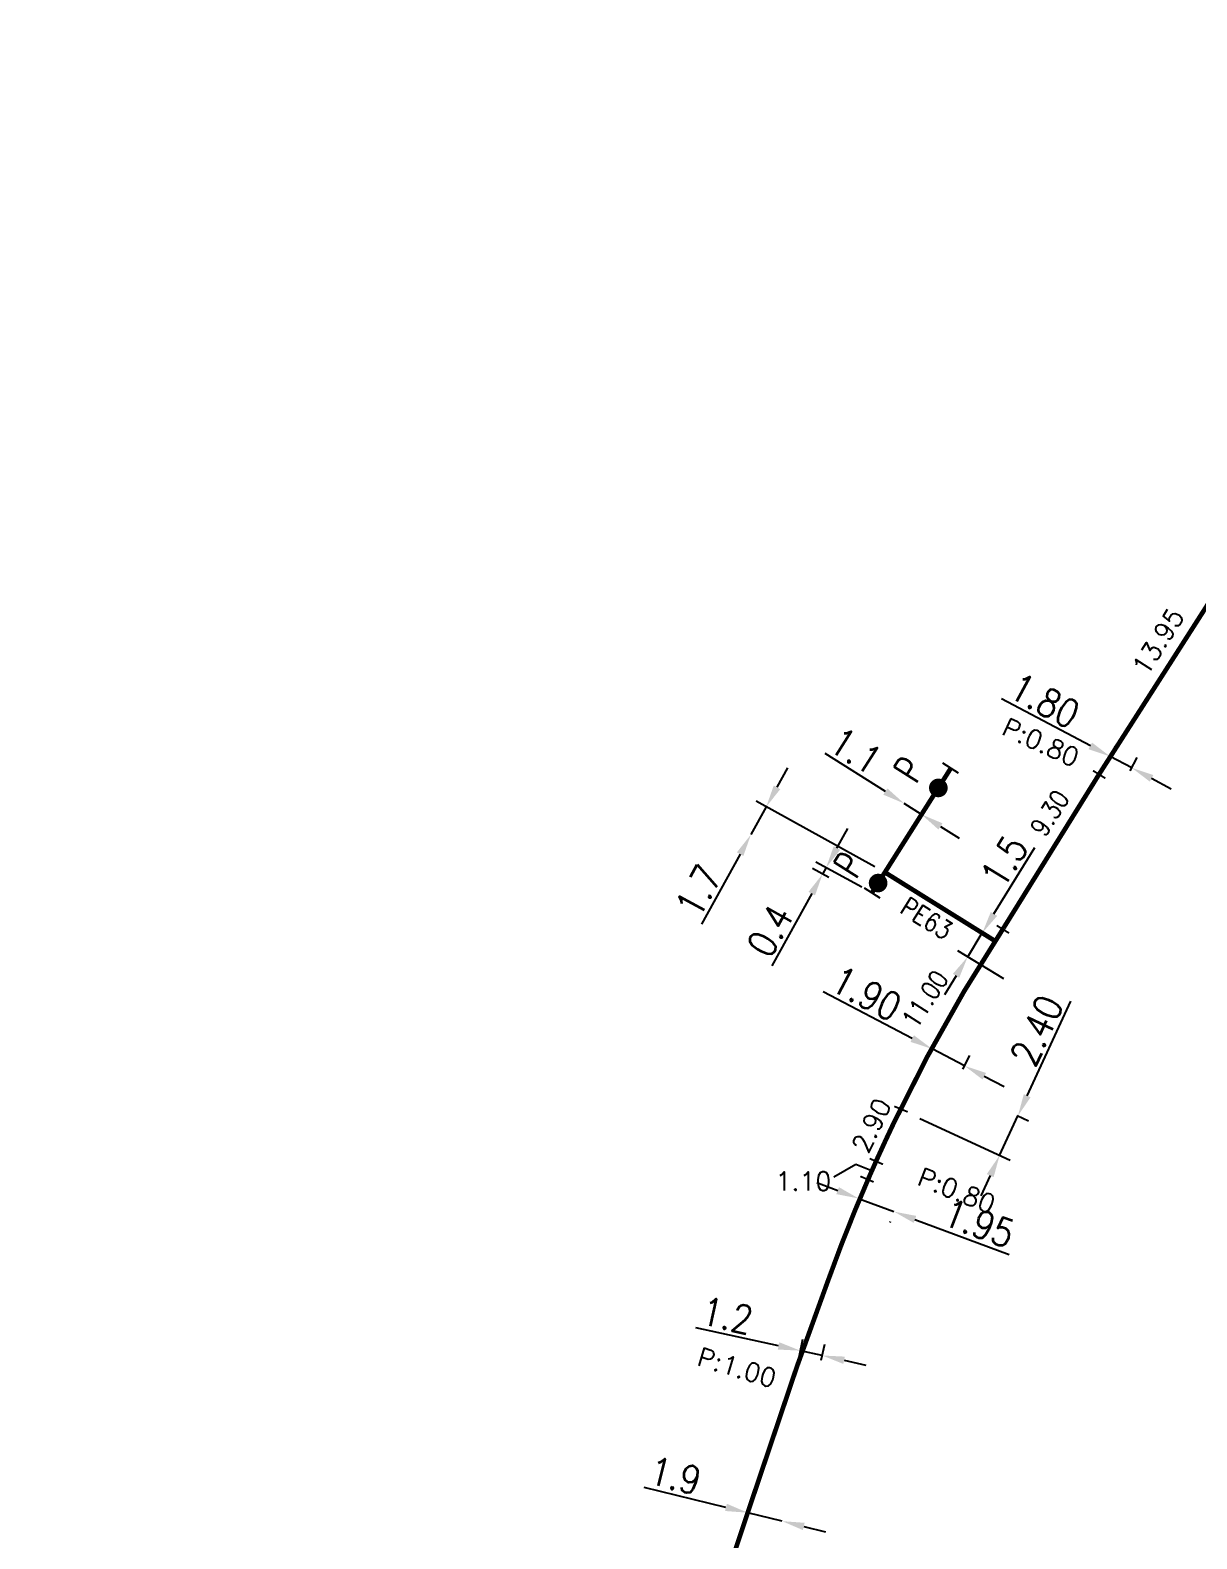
# Model space of a CAD drawing. Header units: millimetres. Extents: x 104292 to 105000, y 137000 to 138000.
# Drawn here: x 104547.9 to 104610.6, y 137417.5 to 137498.5 of the extents above; entities that cross this region are included whole.
import ezdxf
from ezdxf.enums import TextEntityAlignment as Align

# ---------------------------------------------------------------- set-up
doc = ezdxf.new("R2010")
doc.units = ezdxf.units.MM
doc.header["$MEASUREMENT"] = 0
doc.header["$PDMODE"] = 34
doc.linetypes.add('L_100_PE', pattern=[14, 10, -1.5, 1, -1.5])
doc.layers.get('0').update_dxf_attribs({"linetype": 'CONTINUOUS'})
doc.layers.get('DEFPOINTS').update_dxf_attribs({"linetype": 'CONTINUOUS'})
for name, color, linetype in [('L_140', 3, 'CONTINUOUS'), ('L_300', 7, 'CONTINUOUS'), ('L_340', 7, 'CONTINUOUS')]:
    doc.layers.add(name, color=color, linetype=linetype)
doc.styles.add('G_ROMANS', font='ROMANS.SHX', dxfattribs={"width": 0.75})
doc.styles.get("Standard").update_dxf_attribs({"font": 'romans.shx', "width": 0.85})
doc.dimstyles.get("Standard").update_dxf_attribs({"dimtxt": 1.5, "dimasz": 1.2, "dimexe": 0.625, "dimexo": 0.625, "dimgap": 0.25, "dimtad": 1, "dimdec": 1, "dimzin": 0, "dimdsep": 46, "dimtxsty": 'Standard', "dimcen": -0.5, "dimdle": 1, "dimadec": 0, "dimazin": 0, "dimtfac": 1, "dimtdec": 1, "dimtmove": 0, "dimatfit": 3, "dimfxl": 1, "dimtolj": 1, "dimtzin": 0, "dimarcsym": 0})

# ---------------------------------------------------------------- blocks, each defined once
blk = doc.blocks.new('*D125')
at = {"layer": 'DEFPOINTS', "color": 0, "linetype": 'Continuous'}
for p in [(104592.436, 137435.881), (104594.296, 137435.064), (104594.313, 137435.111)]:
    blk.add_point(p, dxfattribs=at)
at = {"layer": 'L_140', "color": 0, "linetype": 'Continuous', "lineweight": -2}
for p, q in [((104591.271, 137436.189), (104590.146, 137436.607)), ((104592.219, 137435.295), (104592.178, 137435.185)), ((104592.396, 137435.771), (104594.296, 137435.064)), ((104594.096, 137434.525), (104594.078, 137434.479)), ((104595.421, 137434.646), (104600.486, 137432.764))]:
    blk.add_line(p, q, dxfattribs=at)
at = {"layer": 'L_140', "color": 0, "linetype": 'Continuous'}
for points in [[(104591.34, 137436.376), (104591.201, 137436.002), (104592.396, 137435.771)], [(104595.491, 137434.834), (104595.351, 137434.459), (104594.296, 137435.064)]]:
    blk.add_solid(points, dxfattribs=at)
at = {"layer": 'L_140', "color": 0, "linetype": 'Continuous', "insert": (104598.864, 137434.433), "char_height": 1.5, "attachment_point": 5, "rotation": 339.60843}
blk.add_mtext('\\A1;1.95', dxfattribs=at)
blk = doc.blocks.new('*D124')
at = {"layer": 'DEFPOINTS', "color": 0, "linetype": 'Continuous'}
for p in [(104595.113, 137440.334), (104600.347, 137440.482), (104600.948, 137440.204)]:
    blk.add_point(p, dxfattribs=at)
at = {"layer": 'L_140', "color": 0, "linetype": 'Continuous', "lineweight": -2}
for p, q in [((104601.452, 137441.293), (104603.799, 137446.362)), ((104595.681, 137440.072), (104600.536, 137437.825)), ((104599.969, 137438.087), (104600.948, 137440.204)), ((104600.914, 137440.22), (104601.516, 137439.941)), ((104599.465, 137436.998), (104598.961, 137435.909))]:
    blk.add_line(p, q, dxfattribs=at)
at = {"layer": 'L_140', "color": 0, "linetype": 'Continuous'}
for points in [[(104601.271, 137441.377), (104601.634, 137441.209), (104600.948, 137440.204)], [(104599.283, 137437.082), (104599.646, 137436.914), (104599.969, 137438.087)]]:
    blk.add_solid(points, dxfattribs=at)
at = {"layer": 'L_140', "color": 0, "linetype": 'Continuous', "insert": (104601.97, 137444.792), "char_height": 1.5, "attachment_point": 5, "rotation": 65.16296}
blk.add_mtext('\\A1;2.40', dxfattribs=at)
blk = doc.blocks.new('*D122')
at = {"layer": 'DEFPOINTS', "color": 0, "linetype": 'Continuous'}
for p in [(104596.339, 137443.805), (104595.959, 137443.077), (104597.704, 137442.168)]:
    blk.add_point(p, dxfattribs=at)
at = {"layer": 'L_140', "color": 0, "linetype": 'Continuous', "lineweight": -2}
for p, q in [((104595.276, 137444.361), (104590.487, 137446.864)), ((104596.248, 137443.631), (104596.629, 137444.359)), ((104598.083, 137442.894), (104596.339, 137443.805)), ((104597.993, 137442.722), (104598.372, 137443.448)), ((104599.147, 137442.339), (104600.21, 137441.783))]:
    blk.add_line(p, q, dxfattribs=at)
at = {"layer": 'L_140', "color": 0, "linetype": 'Continuous'}
for points in [[(104595.368, 137444.538), (104595.183, 137444.184), (104596.339, 137443.805)], [(104599.239, 137442.516), (104599.054, 137442.161), (104598.083, 137442.894)]]:
    blk.add_solid(points, dxfattribs=at)
at = {"layer": 'L_140', "color": 0, "linetype": 'Continuous', "insert": (104592.813, 137446.777), "char_height": 1.5, "attachment_point": 5, "rotation": 332.41104}
blk.add_mtext('\\A1;1.90', dxfattribs=at)
blk = doc.blocks.new('*D117')
at = {"layer": 'DEFPOINTS', "color": 0, "linetype": 'Continuous'}
for p in [(104586.437, 137418.887), (104588.283, 137418.435), (104588.283, 137418.435)]:
    blk.add_point(p, dxfattribs=at)
at = {"layer": 'L_140', "color": 0, "linetype": 'Continuous', "lineweight": -2}
for p, q in [((104585.272, 137419.173), (104580.885, 137420.248)), ((104588.283, 137418.435), (104586.437, 137418.887)), ((104589.448, 137418.149), (104590.614, 137417.863))]:
    blk.add_line(p, q, dxfattribs=at)
at = {"layer": 'L_140', "color": 0, "linetype": 'Continuous'}
for points in [[(104585.319, 137419.367), (104585.224, 137418.978), (104586.437, 137418.887)], [(104589.496, 137418.343), (104589.401, 137417.955), (104588.283, 137418.435)]]:
    blk.add_solid(points, dxfattribs=at)
at = {"layer": 'L_140', "color": 0, "linetype": 'Continuous', "insert": (104582.545, 137420.87), "char_height": 1.5, "attachment_point": 5, "rotation": 346.22748}
blk.add_mtext('\\A1;1.9', dxfattribs=at)
blk = doc.blocks.new('*D116')
at = {"layer": 'DEFPOINTS', "color": 0, "linetype": 'Continuous'}
for p in [(104590.442, 137427.334), (104589.081, 137426.732), (104590.253, 137426.474)]:
    blk.add_point(p, dxfattribs=at)
at = {"layer": 'L_140', "color": 0, "linetype": 'Continuous', "lineweight": -2}
for p, q in [((104588.098, 137427.849), (104583.657, 137428.824)), ((104589.215, 137427.342), (104589.404, 137428.202)), ((104590.387, 137427.085), (104590.576, 137427.945)), ((104590.442, 137427.334), (104589.27, 137427.592)), ((104591.614, 137427.077), (104592.786, 137426.82))]:
    blk.add_line(p, q, dxfattribs=at)
at = {"layer": 'L_140', "color": 0, "linetype": 'Continuous'}
for points in [[(104588.141, 137428.044), (104588.055, 137427.654), (104589.27, 137427.592)], [(104591.657, 137427.272), (104591.571, 137426.882), (104590.442, 137427.334)]]:
    blk.add_solid(points, dxfattribs=at)
at = {"layer": 'L_140', "color": 0, "linetype": 'Continuous', "insert": (104585.331, 137429.481), "char_height": 1.5, "attachment_point": 5, "rotation": 347.61494}
blk.add_mtext('\\A1;1.2', dxfattribs=at)
blk = doc.blocks.new('*D114')
at = {"layer": 'DEFPOINTS', "color": 0, "linetype": 'Continuous'}
for p in [(104605.519, 137458.798), (104607.069, 137458.904), (104606.69, 137458.189)]:
    blk.add_point(p, dxfattribs=at)
at = {"layer": 'L_140', "color": 0, "linetype": 'Continuous', "lineweight": -2}
for p, q in [((104604.842, 137460.084), (104600.067, 137462.613)), ((104605.811, 137459.35), (104606.195, 137460.074)), ((104607.069, 137458.904), (104605.902, 137459.522)), ((104606.982, 137458.741), (104607.361, 137459.457)), ((104608.129, 137458.343), (104609.19, 137457.781))]:
    blk.add_line(p, q, dxfattribs=at)
at = {"layer": 'L_140', "color": 0, "linetype": 'Continuous'}
for points in [[(104604.935, 137460.261), (104604.748, 137459.907), (104605.902, 137459.522)], [(104608.223, 137458.519), (104608.036, 137458.166), (104607.069, 137458.904)]]:
    blk.add_solid(points, dxfattribs=at)
at = {"layer": 'L_140', "color": 0, "linetype": 'Continuous', "insert": (104602.392, 137462.513), "char_height": 1.5, "attachment_point": 5, "rotation": 332.09146}
blk.add_mtext('\\A1;1.80', dxfattribs=at)
blk = doc.blocks.new('*D204')
at = {"layer": 'DEFPOINTS', "color": 0, "linetype": 'Continuous'}
for p in [(104599.039, 137450.034), (104598.255, 137448.755), (104600.732, 137447.238)]:
    blk.add_point(p, dxfattribs=at)
at = {"layer": 'L_140', "color": 0, "linetype": 'Continuous', "lineweight": -2}
for p, q in [((104599.666, 137451.058), (104601.854, 137454.63)), ((104598.255, 137448.755), (104599.039, 137450.034)), ((104600.199, 137447.565), (104597.722, 137449.082)), ((104597.628, 137447.732), (104597.002, 137446.709))]:
    blk.add_line(p, q, dxfattribs=at)
at = {"layer": 'L_140', "color": 0, "linetype": 'Continuous'}
for points in [[(104599.495, 137451.162), (104599.836, 137450.953), (104599.039, 137450.034)], [(104597.458, 137447.836), (104597.799, 137447.627), (104598.255, 137448.755)]]:
    blk.add_solid(points, dxfattribs=at)
at = {"layer": 'L_140', "color": 0, "linetype": 'Continuous', "insert": (104600.22, 137453.878), "char_height": 1.5, "attachment_point": 5, "rotation": 58.50996}
blk.add_mtext('\\A1;1.5', dxfattribs=at)
blk = doc.blocks.new('*D205')
at = {"layer": 'DEFPOINTS', "color": 0, "linetype": 'Continuous'}
for p in [(104590.459, 137453.198), (104591.348, 137452.707), (104593.109, 137452.188)]:
    blk.add_point(p, dxfattribs=at)
at = {"layer": 'L_340', "color": 0, "linetype": 'Continuous', "lineweight": -2}
for p, q in [((104591.23, 137454.595), (104591.81, 137455.646)), ((104592.562, 137452.49), (104590.103, 137453.847)), ((104590.801, 137453.009), (104589.912, 137453.5)), ((104590.651, 137453.545), (104590.459, 137453.198)), ((104589.879, 137452.147), (104587.735, 137448.261))]:
    blk.add_line(p, q, dxfattribs=at)
at = {"layer": 'L_340', "color": 0, "linetype": 'Continuous'}
for points in [[(104591.055, 137454.692), (104591.405, 137454.499), (104590.651, 137453.545)], [(104589.704, 137452.244), (104590.054, 137452.05), (104590.459, 137453.198)]]:
    blk.add_solid(points, dxfattribs=at)
at = {"layer": 'L_340', "color": 0, "linetype": 'Continuous', "insert": (104587.64, 137450.159), "char_height": 1.5, "attachment_point": 5, "rotation": 61.10917}
blk.add_mtext('\\A1;0.4', dxfattribs=at)
blk = doc.blocks.new('*D206')
at = {"layer": 'DEFPOINTS', "color": 0, "linetype": 'Continuous'}
for p in [(104586.611, 137455.321), (104586.611, 137455.321), (104593.807, 137453.292)]:
    blk.add_point(p, dxfattribs=at)
at = {"layer": 'L_140', "color": 0, "linetype": 'Continuous', "lineweight": -2}
for p, q in [((104588.012, 137457.86), (104588.592, 137458.911)), ((104593.26, 137453.593), (104586.885, 137457.111)), ((104587.432, 137456.809), (104586.611, 137455.321)), ((104586.031, 137454.27), (104583.959, 137450.516))]:
    blk.add_line(p, q, dxfattribs=at)
at = {"layer": 'L_140', "color": 0, "linetype": 'Continuous'}
for points in [[(104587.837, 137457.957), (104588.187, 137457.763), (104587.432, 137456.809)], [(104585.856, 137454.367), (104586.206, 137454.174), (104586.611, 137455.321)]]:
    blk.add_solid(points, dxfattribs=at)
at = {"layer": 'L_140', "color": 0, "linetype": 'Continuous', "insert": (104583.806, 137452.307), "char_height": 1.5, "attachment_point": 5, "rotation": 61.10917}
blk.add_mtext('\\A1;1.7', dxfattribs=at)
blk = doc.blocks.new('*D207')
at = {"layer": 'DEFPOINTS', "color": 0, "linetype": 'Continuous'}
for p in [(104594.846, 137456.99), (104594.846, 137456.99), (104595.776, 137456.402)]:
    blk.add_point(p, dxfattribs=at)
at = {"layer": 'L_140', "color": 0, "linetype": 'Continuous', "lineweight": -2}
for p, q in [((104593.832, 137457.632), (104590.6, 137459.677)), ((104595.776, 137456.402), (104594.846, 137456.99)), ((104596.79, 137455.76), (104597.804, 137455.119))]:
    blk.add_line(p, q, dxfattribs=at)
at = {"layer": 'L_140', "color": 0, "linetype": 'Continuous'}
for points in [[(104593.939, 137457.801), (104593.725, 137457.463), (104594.846, 137456.99)], [(104596.897, 137455.929), (104596.683, 137455.591), (104595.776, 137456.402)]]:
    blk.add_solid(points, dxfattribs=at)
at = {"layer": 'L_140', "color": 0, "linetype": 'Continuous', "insert": (104592.244, 137459.82), "char_height": 1.5, "attachment_point": 5, "rotation": 327.6748}
blk.add_mtext('\\A1;1.1', dxfattribs=at)
blk = doc.blocks.new('L_340_07')
at = {"color": 0, "linetype": 'Continuous', "const_width": 0.25, "flags": 128}
blk.add_lwpolyline([(0, 0), (1.25, 0)], dxfattribs=at)
at = {"color": 0, "linetype": 'Continuous', "flags": 128}
blk.add_lwpolyline([(1.25, -0.5), (1.25, 0.5)], dxfattribs=at)
at = {"color": 0, "linetype": 'Continuous', "style": 'G_ROMANS', "width": 0.75, "flags": 3}
for tag, p in [('DEF_LEG', (0.723, -3.465)), ('DEF_COUP', (0.723, -5.965)), ('DEF_TYPE', (0.723, -8.465))]:
    blk.add_attdef(tag, text='', height=1.2, dxfattribs=at).set_placement(p, align=Align.MIDDLE)
blk = doc.blocks.new('L_300_12')
at = {"color": 0, "linetype": 'Continuous', "const_width": 0.497, "flags": 128}
blk.add_lwpolyline([(-0.252, 0, 1), (0.252, 0, 1)], format="xyb", close=True, dxfattribs=at)
at = {"color": 0, "linetype": 'Continuous', "style": 'G_ROMANS', "width": 0.75}
blk.add_text('P', height=1.5, dxfattribs=at).set_placement((0, 1.85), align=Align.MIDDLE)
at = {"color": 0, "linetype": 'Continuous', "style": 'G_ROMANS', "width": 0.75, "flags": 3}
for tag, p in [('DEF_LEG', (0, -5)), ('DEF_COUP', (0, -7.5)), ('DEF_TYPE', (0, -10))]:
    blk.add_attdef(tag, text='', height=1.2, dxfattribs=at).set_placement(p, align=Align.MIDDLE)

msp = doc.modelspace()

# ---------------------------------------------------------------- linework, layer by layer
at = {"layer": 'L_140', "color": 7, "linetype": 'Continuous'}
for p, q in [((104592.244, 137437.589), (104591.065, 137436.915)), ((104593.134, 137437.228), (104592.244, 137437.589))]:
    msp.add_line(p, q, dxfattribs=at)
at = {"layer": 'L_140', "linetype": 'L_100_PE', "const_width": 0.25, "flags": 128}
msp.add_lwpolyline([(104824.316, 137742.438), (104816.782, 137731.351), (104815.533, 137729.527, -0.080449), (104810.881, 137723.805), (104799.993, 137716.605), (104792.917, 137711.949), (104788.46, 137708.952), (104779.135, 137702.681, 0.043348), (104772.823, 137697.591), (104769.486, 137694.995), (104765.398, 137690.959), (104757.353, 137682.573), (104748.745, 137673.624), (104740.496, 137664.916), (104734.982, 137659.226), (104728.766, 137652.55), (104728.394, 137652.157), (104719.911, 137643.221), (104719.092, 137642.358), (104717.401, 137640.695), (104716.231, 137639.462), (104712.663, 137635.589), (104702.49, 137624.845), (104696.708, 137618.913), (104690.494, 137612.246), (104682.797, 137603.999), (104672.303, 137589.953), (104659.143, 137570.637, 0.013478), (104654.501, 137561.779, 0.011317), (104652.495, 137557.069, 0.028351), (104648.425, 137544.917, 0.009478), (104647.375, 137540.76), (104645.091, 137532.027), (104645.091, 137532.027), (104642.882, 137523.97, -0.021114), (104641.103, 137518.411, -0.011206), (104639.969, 137515.527, -0.014287), (104638.339, 137511.929), (104635.06, 137505.494), (104627.926, 137493.779), (104620.287, 137481.988), (104612.733, 137470.163), (104605.284, 137458.517), (104600.188, 137450.313, 0.033478), (104594.277, 137439.812, 0.00853), (104593, 137437.017, 0.016866), (104590.758, 137431.369), (104589.081, 137426.732), (104586.437, 137418.887), (104584.888, 137414.232), (104582.194, 137406.283), (104578.591, 137395.841), (104574.097, 137384.165, -0.111578), (104565.578, 137371.032), (104562.118, 137367.527), (104558.399, 137363.889), (104555.486, 137361.044), (104552.448, 137358.082), (104549.609, 137355.516), (104548.971, 137354.922), (104548.023, 137353.967)], format="xyb", dxfattribs=at)
at = {"layer": 'L_140', "color": 7, "linetype": 'Continuous', "const_width": 0.1, "flags": 128}
for points in [[(104604.985, 137458.756), (104605.647, 137458.345)], [(104599.812, 137450.438), (104600.474, 137450.026)], [(104594.31, 137440.72), (104595.031, 137440.421)], [(104592.988, 137437.915), (104593.703, 137437.604)], [(104592.486, 137436.96), (104593.204, 137436.655)]]:
    msp.add_lwpolyline(points, dxfattribs=at)
at = {"layer": 'L_140', "linetype": 'L_100_PE', "flags": 128}
msp.add_lwpolyline([(104593.443, 137452.716, 0.25, 0.25, 0), (104593.807, 137453.292, 0.25, 0.25, 0), (104596.543, 137457.615, 0, 0, 0)], format="xyseb", dxfattribs=at)
at = {"layer": 'L_140', "linetype": 'L_100_PE', "const_width": 0.25, "flags": 128}
msp.add_lwpolyline([(104599.727, 137449.602), (104593.807, 137453.292)], dxfattribs=at)

# ---------------------------------------------------------------- block references
at = {"layer": 'L_300'}
for p, rotation in [((104596.678, 137457.828), 57.67480305675038), ((104593.443, 137452.716), 57.67480305632835)]:
    msp.add_blockref('L_300_12', p, dxfattribs=dict(at, rotation=rotation))
at = {"layer": 'L_340', "rotation": 57.6748030564697}
msp.add_blockref('L_340_07', (104596.678, 137457.828), dxfattribs=at)
at = {"layer": 'L_340', "xscale": 0.5, "rotation": 237.6748030561786}
msp.add_blockref('L_340_07', (104593.443, 137452.716), dxfattribs=at)

# ---------------------------------------------------------------- texts
at = {"layer": 'L_140', "linetype": 'Continuous'}
for s, rotation, p in [('13.95', 57.69044, (104608.483, 137465.696)), ('P:0.80', 335.30531, (104602.182, 137460.275)), ('2.90', 64.26134, (104593.089, 137439.693)), ('P:0.80', 338.12789, (104597.658, 137436.193)), ('P:1.00', 343.25595, (104585.857, 137426.684))]:
    msp.add_text(s, height=1, rotation=rotation, dxfattribs=at).set_placement(p, align=Align.MIDDLE)
at = {"layer": 'L_140', "linetype": 'Continuous', "width": 0.85}
for s, p in [('9.30', (104602.395, 137455.13)), ('11.00', (104595.507, 137444.832))]:
    msp.add_text(s, height=1, rotation=57.45722, dxfattribs=at).set_placement(p)
msp.add_text('PE63', height=1, rotation=328.14059, dxfattribs=at).set_placement((104596.042, 137450.815), align=Align.MIDDLE)
at = {"layer": 'L_140', "linetype": 'Continuous'}
msp.add_text('1.10', height=1, dxfattribs=at).set_placement((104589.428, 137436.699), align=Align.MIDDLE)

# ---------------------------------------------------------------- dimensions: what is measured, and where the dimension line sits
for base, p1, p2, angle, text, picture, middle in [((104607.069, 137458.904), (104605.519, 137458.798), (104606.69, 137458.189), 332.09146, '1.80', '*D114', (104601.924, 137461.629)), ((104596.339, 137443.805), (104597.704, 137442.168), (104595.959, 137443.077), 332.41104, '1.90', '*D122', (104592.349, 137445.89)), ((104600.948, 137440.204), (104595.113, 137440.334), (104600.347, 137440.482), 65.16296, '2.40', '*D124', (104602.878, 137444.372)), ((104594.296, 137435.064), (104592.436, 137435.881), (104594.313, 137435.111), 339.60843, '1.95', '*D125', (104598.516, 137433.496))]:
    dim = msp.add_linear_dim(base=base, p1=p1, p2=p2, angle=angle, text=text, dimstyle='Standard', dxfattribs=at)
    dim.commit()
    dim.dimension.update_dxf_attribs({"geometry": picture, "text_midpoint": middle, "dimtype": 160})
for base, p1, p2, angle, picture, middle, dimtype in [((104594.846, 137456.99), (104595.776, 137456.402), (104594.846, 137456.99), 327.6748, '*D207', (104591.709, 137458.975), 160), ((104586.611, 137455.321), (104593.807, 137453.292), (104586.611, 137455.321), 61.10917, '*D206', (104584.681, 137451.824), 160), ((104598.255, 137448.755), (104599.039, 137450.034), (104600.732, 137447.238), 58.50996, '*D204', (104601.073, 137453.355), 160), ((104590.442, 137427.334), (104589.081, 137426.732), (104590.253, 137426.474), 347.61494, '*D116', (104585.117, 137428.504), 161), ((104588.283, 137418.435), (104586.437, 137418.887), (104588.283, 137418.435), 346.22748, '*D117', (104582.307, 137419.899), 161)]:
    dim = msp.add_linear_dim(base=base, p1=p1, p2=p2, angle=angle, dimstyle='Standard', dxfattribs=at)
    dim.commit()
    dim.dimension.update_dxf_attribs({"geometry": picture, "text_midpoint": middle, "dimtype": dimtype})
at = {"layer": 'L_340', "linetype": 'Continuous'}
dim = msp.add_linear_dim(base=(104590.459, 137453.198), p1=(104593.109, 137452.188), p2=(104591.348, 137452.707), angle=61.10917, dimstyle='Standard', dxfattribs=at)
dim.commit()
dim.dimension.update_dxf_attribs({"geometry": '*D205', "text_midpoint": (104588.515, 137449.676), "dimtype": 160})

doc.saveas('drawing.dxf')
